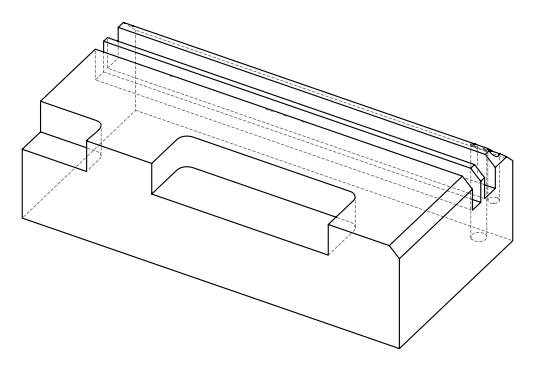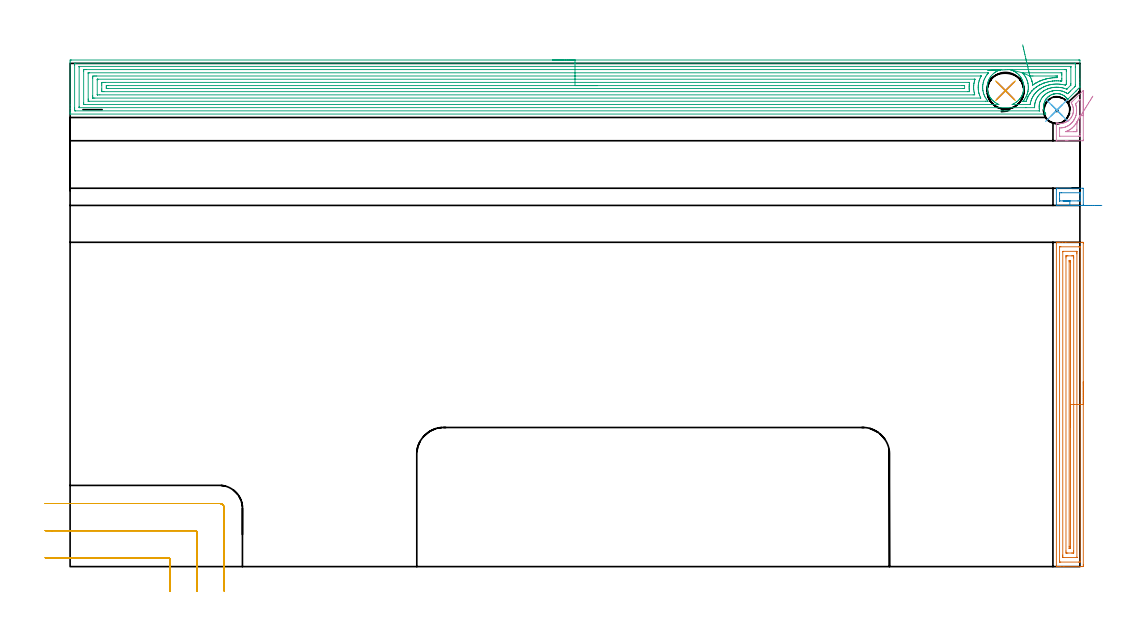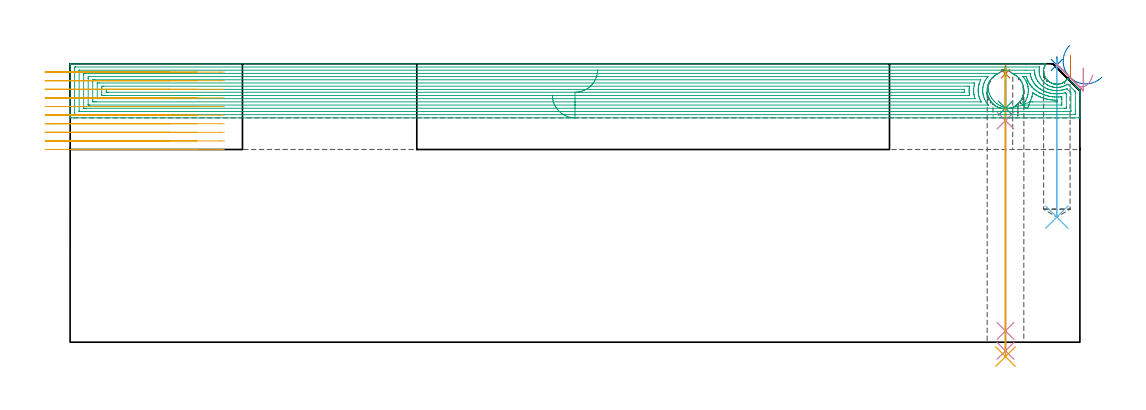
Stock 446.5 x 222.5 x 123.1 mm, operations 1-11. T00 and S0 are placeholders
(PLAN: 14 operations, 6 tool changes, 137.2 min)
(1 SPOT_DRILL | STEP1HOLE | NXT0321_9005460120000 | 0.03 min | 340 mm3)
(2 SPOT_DRILL_1 | STEP1POCKET | NXT0321_9005460120000 | 0.03 min | 1 mm3)
(3 DRILL_BLIND_HOLE_INTO_CENTER | STEP1HOLE | NXT0301_077 | 0.07 min | 1329 mm3)
(4 GUN_DRILL_THROUGH_HOLE | STEP1HOLE | UGT0307_007 | 0.59 min | 8177 mm3)
(5 DRILL_TO_ENLARGE_THROUGH_HOLE | STEP1HOLE | UGT0301_286 | 0.51 min | 15468 mm3)
(6 DRILL_BLIND_HOLE_INTO_CENTER_1 | STEP1POCKET | UGT0301_227 | 0.28 min | 7004 mm3)
(7 AREA_MILL | FG_CHAMFER_SURFACE | UGT0205_001 | 5.93 min | 10615 mm3)
(8 AREA_MILL_1 | FG_CHAMFER_SURFACE_1 | UGT0205_001 | 0.46 min | 1403 mm3)
(9 AREA_MILL_2 | FG_CHAMFER_SURFACE_2 | UGT0205_001 | 31.79 min | 124738 mm3)
(10 AREA_MILL_3 | FG_CHAMFER_SURFACE_3 | UGT0205_001 | 0.74 min | 1370 mm3)
(11 MILL_CORNER_NOTCH_RECTANGULAR | CORNER_NOTCH_RECTANGULAR | NXT0201_012 | Follow Part, ap 4, ae 75% | 6.37 min | 102856 mm3)
(12 MILL_SLOT | SLOT_PARTIAL_RECTANGULAR | NXT0201_012 | Follow Part, ap 4, ae 75% | 51.62 min | 484920 mm3)
(13 MILL_RECTANGULAR_SLOT | SLOT_RECTANGULAR | NXT0201_012 | Follow Part, ap 4, ae 75% | 19.3 min | 274971 mm3)
(14 MILL_RECTANGULAR_SLOT_1 | SLOT_RECTANGULAR_1 | NXT0201_012 | Follow Part, ap 4, ae 75% | 19.42 min | 354499 mm3)
(TOOL NXT0321_9005460120000 | NC Spot Drill, 142deg, 12mm, Carbide, Uncoated | D12 PA142 FL30 Z2)
(TOOL NXT0301_077 | Carbide Drill 10.6mm [860.1-1060-053A1-MM 2214] | D10.6 PA140 FL71 Z2)
(TOOL UGT0307_007 | Gun Drill 10 mm | D10 PA130 FL24 Z1)
(TOOL UGT0301_286 | Twist Drill 16.2 mm | D16.2 PA118 FL125 Z2)
(TOOL UGT0301_227 | Twist Drill 11.7 mm | D11.7 PA118 FL90 Z2)
(TOOL UGT0205_001 | Chamfer Mill 20 x 3 x 45 deg. | D20 FL50 Z2)
(TOOL NXT0201_012 | ENDMILL 16mm [2P460-1600-NA 1630] | D16 FL38 Z6)
(OP 1 SPOT_DRILL)
G17 G21 G94 G90
T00 M6
G54
G17 G0 G90 X413.6 Y210.4 S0 M3
G43 Z133.1 H0
G94 G81 G98 Z118.703 F250. R122.4
G80
M5
M2
(OP 2 SPOT_DRILL_1)
G17 G21 G94 G90
T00 M6
G54
G17 G0 G90 X436.3 Y201.8 S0 M3
G43 Z133.1 H0
G94 G81 G98 Z122.596 F250. R126.1
G80
M5
M2
(OP 3 DRILL_BLIND_HOLE_INTO_CENTER)
G17 G21 G94 G90
T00 M6
G54
G17 G0 G90 X413.6 Y210.4 S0 M3
G43 Z133.1 H1
G94 G81 G98 Z103.5 F250. R121.4
G80
M5
M2
(OP 4 GUN_DRILL_THROUGH_HOLE)
G17 G21 G94 G90
T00 M6
G54
G17 G0 G90 X413.6 Y210.4 M8
G43 Z133.1 H0
Z115.647
S716 M3
G94 G1 Z97.988 F125. M26
G4 X.084
Z5. F250.
G4 X.084
Z-3.832 F125.
G4 X.084
M5
M9
G0 Z115.647
Z133.1
M2
(OP 5 DRILL_TO_ENLARGE_THROUGH_HOLE)
G17 G21 G94 G90
T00 M6
G54
G17 G0 G90 X413.6 Y210.4 S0 M3
G43 Z133.1 H0
G94 G73 G98 Z-6.367 F250. Q15.721 R121.4
G80
M5
M2
(OP 6 DRILL_BLIND_HOLE_INTO_CENTER_1)
G17 G21 G94 G90
T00 M6
G54
G17 G0 G90 X436.3 Y201.8 S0 M3
G43 Z133.1 H0
G94 G81 G98 Z55.3 F250. R125.1
G80
M5
M2
(OP 7 AREA_MILL)
G17 G21 G94 G90
T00 M6
G54
G17 G0 G90 X448. Y81.7 S1061 M3
G43 Z133.1 H0
Z121.2
G94 G1 Y81.662 Z120.328 F250.
Y81.548 Z119.463
Y81.359 Z118.612
Y81.097 Z117.78
Y80.763 Z116.974
Y80.36 Z116.2
Y79.891 Z115.464
Y79.36 Z114.772
Y78.771 Z114.129
Y78.128 Z113.54
Y77.436 Z113.008
Y76.7 Z112.54
Y75.926 Z112.137
Y75.12 Z111.803
Y74.288 Z111.541
Y73.436 Z111.352
Y72.571 Z111.238
Y71.7 Z111.2
Y0.921
X447.999 Y0.627 Z111.201
X447.994 Y0.034 Z111.204
X447.992 Y0.007 Z111.206
X447.402 Y0. Z111.796
X439.374 Z119.821
X437.949 Z121.247
X437.59 Z121.605
X436.872 Z122.328
X436.582 Z122.618
X436.161 Z123.03
X436.111 Z123.08
X436.103 Y0.007 Z123.088
X436.1 Y0.18 Z123.1
Y143.22
X436.103 Y143.392 Z123.088
X436.11 Y143.394 Z123.081
X436.16 Y143.397 Z123.031
X436.582 Y143.4 Z122.617
X436.871 Z122.328
X437.59 Z121.605
X438.842 Z120.355
X440.266 Z118.929
X447.402 Z111.796
X447.67 Y143.398 Z111.528
X447.992 Y143.39 Z111.206
X447.999 Y143.068 Z111.199
X448. Y71.7 Z111.2
X446.586 Z112.614
Y2.339
X446.579 Y2.016 Z112.621
X446.56 Y2.01 Z112.64
X446.51 Y2.007 Z112.69
X446.031 Y2.001 Z113.169
X438.004 Z121.196
X437.59 Y2.006 Z121.61
X437.532 Y2.009 Z121.668
X437.521 Y2.012 Z121.679
X437.518 Y2.085 Z121.682
X437.516 Y2.186 Z121.684
X437.514 Y2.491 Z121.686
Y141.061
X437.521 Y141.384 Z121.679
X437.54 Y141.39 Z121.66
X437.59 Y141.393 Z121.61
X438.069 Y141.399 Z121.131
X446.096 Z113.104
X446.51 Y141.394 Z112.69
X446.568 Y141.391 Z112.632
X446.579 Y141.388 Z112.621
X446.582 Y141.315 Z112.618
X446.584 Y141.213 Z112.616
X446.586 Y141.061 Z112.614
Y140.985
Y71.7
X445.172 Z114.028
X445.171 Y4.203 Z114.029
Y4.091
X445.168 Y4.036 Z114.032
X445.166 Y4.017 Z114.034
X445.13 Y4.01 Z114.07
X444.927 Y4.001 Z114.273
X439.172 Z120.028
X439.037 Y4.005 Z120.163
X438.935 Y4.01 Z120.265
X438.933 Y4.055 Z120.267
X438.93 Y4.203 Z120.27
X438.929 Y4.65 Z120.271
X438.928 Y5.097 Z120.272
X438.929 Y139.197 Z120.271
Y139.308
X438.932 Y139.363 Z120.268
X438.934 Y139.383 Z120.266
X438.97 Y139.39 Z120.23
X439.173 Y139.399 Z120.027
X444.928 Z114.272
X445.063 Y139.395 Z114.137
X445.165 Y139.39 Z114.035
X445.168 Y139.345 Z114.032
X445.17 Y139.197 Z114.03
X445.171 Y138.75 Z114.029
X445.172 Y138.303 Z114.028
Y71.7
X443.757 Z115.443
Y6.885
X443.753 Y6.072 Z115.447
X443.751 Y6.021 Z115.449
X443.714 Y6.01 Z115.486
X443.604 Y6.005 Z115.596
X443.383 Y6.002 Z115.817
X442.942 Y6. Z116.258
X441.158 Z118.042
X440.713 Y6.002 Z118.487
X440.495 Y6.005 Z118.705
X440.387 Y6.01 Z118.813
X440.349 Y6.02 Z118.851
X440.343 Y6.885 Z118.857
Y136.515
X440.347 Y137.327 Z118.853
X440.349 Y137.378 Z118.851
X440.386 Y137.39 Z118.814
X440.496 Y137.394 Z118.704
X440.717 Y137.398 Z118.483
X441.158 Y137.4 Z118.042
X442.942 Z116.258
X443.387 Y137.398 Z115.813
X443.605 Y137.395 Z115.595
X443.714 Y137.39 Z115.486
X443.751 Y137.38 Z115.449
X443.757 Y136.515 Z115.443
Y71.7
X442.343 Z116.857
Y8.673
X442.342 Y8.381 Z116.858
X442.338 Y8.086 Z116.862
X442.336 Y8.011 Z116.864
X442.301 Y8.008 Z116.899
X442.218 Y8.004 Z116.982
X442.05 Y8.002 Z117.15
X441.826 Y8.004 Z117.374
X441.77 Y8.01 Z117.43
X441.764 Y8.025 Z117.436
X441.761 Y8.069 Z117.439
X441.758 Y8.673 Z117.442
X441.757 Y8.967 Z117.443
Y134.727
X441.758 Y135.019 Z117.442
X441.762 Y135.314 Z117.438
X441.764 Y135.389 Z117.436
X441.799 Y135.392 Z117.401
X441.882 Y135.396 Z117.318
X442.05 Y135.398 Z117.15
X442.274 Y135.396 Z116.926
X442.33 Y135.39 Z116.87
X442.336 Y135.375 Z116.864
X442.339 Y135.331 Z116.861
X442.342 Y134.727 Z116.858
X442.343 Y134.433 Z116.857
Y71.7
Y70.828 Z116.895
Y69.963 Z117.009
Y69.112 Z117.198
Y68.28 Z117.46
Y67.474 Z117.794
Y66.7 Z118.197
Y65.964 Z118.665
Y65.272 Z119.196
Y64.629 Z119.786
Y64.039 Z120.429
Y63.508 Z121.121
Y63.04 Z121.857
Y62.637 Z122.631
Y62.303 Z123.437
Y62.041 Z124.269
Y61.852 Z125.12
Y61.738 Z125.985
Y61.7 Z126.857
G0 Z133.1
M5
M2
(OP 8 AREA_MILL_1)
G17 G21 G94 G90
T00 M6
G54
G17 G0 G90 X456.192 Y159.7 S1061 M3
G43 Z133.1 H0
Z117.15
G94 G1 X455.549 Z116.56 F250.
X454.857 Z116.029
X454.121 Z115.56
X453.347 Z115.158
X452.541 Z114.824
X451.709 Z114.561
X450.858 Z114.372
X449.993 Z114.259
X449.121 Z114.22
X448.25 Z114.259
X447.385 Z114.372
X446.533 Z114.561
X445.701 Z114.823
X444.895 Z115.157
X444.121 Z115.56
X443.385 Z116.029
X442.693 Z116.56
X442.05 Z117.149
X436.113 Z123.083
X436.105 Y159.708 Z123.091
X436.1 Y160.013 Z123.1
Y166.986
X436.105 Y167.29 Z123.091
X436.53 Y167.3 Z122.667
X447.653 Z111.547
X447.993 Y167.29 Z111.206
X448. Y167.13 Z111.2
Y160.014
X447.998 Y159.869 Z111.202
X447.993 Y159.71 Z111.207
X447.652 Y159.7 Z111.548
X442.05 Z117.149
Y161.7 Z117.15
X439.432 Z119.768
X437.648 Z121.552
X437.59 Y161.702 Z121.61
X437.533 Y161.706 Z121.667
X437.521 Y161.71 Z121.679
X437.518 Y161.714 Z121.682
X437.516 Y161.732 Z121.684
X437.515 Y161.757 Z121.685
X437.514 Y161.831 Z121.686
Y162.628
Y164.446
X437.517 Y165.243 Z121.683
X437.519 Y165.279 Z121.681
X437.521 Y165.289 Z121.679
X437.537 Y165.296 Z121.663
X437.59 Y165.298 Z121.61
X438.424 Y165.3 Z120.776
X446.452 Z112.748
X446.51 Y165.298 Z112.69
X446.567 Y165.294 Z112.633
X446.579 Y165.29 Z112.621
X446.582 Y165.286 Z112.618
X446.584 Y165.268 Z112.616
X446.585 Y165.243 Z112.615
X446.586 Y165.169 Z112.614
Y164.372
Y162.554
X446.583 Y161.757 Z112.617
X446.581 Y161.721 Z112.619
X446.579 Y161.711 Z112.621
X446.563 Y161.704 Z112.637
X446.51 Y161.702 Z112.69
X445.676 Y161.7 Z113.524
X442.05 Z117.15
X441.461 Z117.793
X440.93 Z118.485
X440.461 Z119.221
X440.058 Z119.995
X439.724 Z120.801
X439.462 Z121.633
X439.273 Z122.485
X439.159 Z123.35
X439.121 Z124.221
X439.159 Z125.093
X439.273 Z125.958
X439.462 Z126.809
X439.724 Z127.641
X440.058 Z128.447
X440.461 Z129.221
X440.93 Z129.957
X441.461 Z130.649
X442.05 Z131.292
G0 Z133.1
M5
M2
(OP 9 AREA_MILL_2)
G17 G21 G94 G90
T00 M6
G54
G17 G0 G90 X213.25 Y224. S1061 M3
G43 Z133.1 H0
Z109.2
G94 G1 X213.288 Z108.329 F250.
X213.402 Z107.464
X213.591 Z106.612
X213.853 Z105.78
X214.187 Z104.974
X214.59 Z104.2
X215.058 Z103.464
X215.59 Z102.772
X216.179 Z102.129
X216.822 Z101.54
X217.514 Z101.009
X218.25 Z100.54
X219.024 Z100.137
X219.83 Z99.803
X220.662 Z99.541
X221.513 Z99.352
X222.378 Z99.238
X223.25 Z99.2
X445.872
X446.293 Y223.995 Z99.203
X446.49 Y223.992 Z99.206
X446.5 Y223.791 Z99.407
Y215.582 Z107.613
Y214.173 Z109.023
Y212.933 Z110.261
Y212.145 Z111.054
Y212.097 Z111.101
X446.498 Y212.05 Z111.148
X446.495 Y212.006 Z111.191
X446.468 Y211.971 Z111.227
X446.297 Y211.797 Z111.403
X445.872 Y211.372 Z111.828
X445.669 Y211.167 Z112.029
X445.083 Y210.582 Z112.617
X444.978 Y210.477 Z112.721
X444.786 Y210.284 Z112.912
X444.68 Y210.18 Z113.02
X444.596 Y210.095 Z113.104
X444.492 Y209.99 Z113.206
X441.253 Y206.752 Z116.445
X441.222 Y206.721 Z116.474
X441.122 Y206.621 Z116.565
X441.073 Y206.685 Z116.511
X441.019 Y206.752 Z116.447
X440.948 Y206.848 Z116.35
X440.798 Y207.032 Z116.165
X440.648 Y207.194 Z116.001
X440.508 Y207.349 Z115.849
X440.415 Y207.45 Z115.749
X440.158 Y207.687 Z115.512
X440.061 Y207.768 Z115.429
X439.889 Y207.912 Z115.287
X439.521 Y208.175 Z115.024
X439.438 Y208.224 Z114.975
X439.079 Y208.434 Z114.766
X438.719 Y208.612 Z114.583
X438.628 Y208.659 Z114.538
X438.542 Y208.695 Z114.502
X438.312 Y208.791 Z114.408
X438.026 Y208.884 Z114.315
X437.825 Y208.938 Z114.259
X437.734 Y208.964 Z114.234
X437.289 Y209.056 Z114.142
X437.126 Y209.075 Z114.117
X436.84 Y209.114 Z114.084
X436.405 Y209.136 Z114.055
X436.26 Y209.134
X436.037 Y209.13 Z114.063
X435.947 Z114.068
X435.727 Y209.107 Z114.089
X435.631 Y209.098 Z114.1
X435.499 Y209.084 Z114.115
X435.405 Y209.068 Z114.131
X435.143 Y209.021 Z114.176
X435.069 Y209.009 Z114.19
X435.053 Y209.006 Z114.193
X434.696 Y208.915 Z114.282
X434.667 Y208.908 Z114.289
X434.358 Y208.813 Z114.385
X434.287 Y208.79 Z114.406
X434.249 Y208.774 Z114.421
X434.159 Y208.739 Z114.458
X433.707 Y208.531 Z114.666
X433.266 Y208.293 Z114.904
X433.161 Y208.224 Z114.972
X433.057 Y208.157 Z115.04
X432.983 Y208.109 Z115.089
X432.827 Y207.997 Z115.202
X432.711 Y207.912 Z115.287
X432.461 Y207.702 Z115.496
X432.372 Y207.627 Z115.571
X432.079 Y207.338 Z115.86
X431.95 Y207.194 Z116.004
X431.806 Y207.033 Z116.166
X431.478 Y206.605 Z116.595
X431.205 Y206.154 Z117.046
X431.062 Y205.87 Z117.33
X430.986 Y205.718 Z117.481
X430.803 Y205.275 Z117.925
X430.683 Y204.908 Z118.292
X430.585 Y204.537 Z118.663
X430.558 Y204.395 Z118.805
X430.497 Y203.957 Z119.243
X430.464 Y203.516 Z119.684
Y203.076 Z120.124
X430.494 Y202.637 Z120.563
X430.533 Y202.349 Z120.851
X430.585 Y202.063 Z121.137
X430.665 Y201.758 Z121.442
X430.763 Y201.455 Z121.745
X430.808 Y201.314 Z121.885
X430.984 Y200.879 Z122.321
X431.125 Y200.583 Z122.617
X431.14 Y200.552 Z122.648
X431.293 Y200.283 Z122.914
X431.336 Y200.208 Z122.988
X431.383 Y200.118 Z123.077
X431.389 Y200.104 Z123.09
X431.121 Y200.1 Z123.1
X0.181
X0.007 Y200.103 Z123.088
X0. Y200.112 Z123.078
Y200.482 Z122.717
Y200.74 Z122.46
Y201.455 Z121.74
Y202.695 Z120.502
Y204.104 Z119.092
Y222.908 Z100.289
X0.005 Y223.528 Z99.67
X0.009 Y223.992 Z99.206
X0.155 Y223.995 Z99.203
X0.628 Y224. Z99.2
X223.25
Y222.586 Z100.614
X444.084 Y222.585 Z100.615
X444.145
X444.469 Y222.579 Z100.621
X444.49 Y222.473 Z100.727
X444.497 Y222.237 Z100.963
X444.5 Y220.879 Z102.321
X444.499 Y212.933 Z110.267
X444.495 Y212.526 Z110.674
X444.49 Y212.465 Z110.735
X444.465 Y212.427 Z110.773
X444.385 Y212.343 Z110.857
X444.1 Y212.05 Z111.15
X442.335 Y210.284 Z112.916
X441.871 Y209.821 Z113.379
X441.449 Y209.401 Z113.799
X441.402 Y209.357 Z113.843
X441.072 Y209.087 Z114.113
X440.858 Y209.22 Z113.98
X440.561 Y209.401 Z113.799
X440.508 Y209.431 Z113.769
X439.943 Y209.726 Z113.474
X439.614 Y209.883 Z113.317
X439.295 Y210.015 Z113.185
X438.828 Y210.177 Z113.023
X438.719 Y210.21 Z112.99
X438.687 Y210.22 Z112.98
X438.443 Y210.284 Z112.916
X437.825 Y210.412 Z112.788
X437.669 Y210.438 Z112.762
X436.931 Y210.522 Z112.678
X436.675 Y210.537 Z112.663
X436.347 Y210.548 Z112.652
X436.037 Y210.542 Z112.658
X435.784 Y210.534 Z112.666
X435.143 Y210.469 Z112.731
X434.981 Y210.444 Z112.756
X434.644 Y210.385 Z112.815
X434.249 Y210.304 Z112.896
X434.232 Y210.301 Z112.899
X434.167 Y210.284 Z112.916
X433.541 Y210.1 Z113.1
X433.461 Y210.075 Z113.125
X433.355 Y210.035 Z113.165
X432.917 Y209.852 Z113.348
X432.461 Y209.631 Z113.569
X432.309 Y209.551 Z113.649
X432.036 Y209.401 Z113.799
X431.75 Y209.22 Z113.98
X431.567 Y209.099 Z114.101
X431.231 Y208.853 Z114.347
X430.83 Y208.518 Z114.682
X430.673 Y208.37 Z114.83
X430.312 Y207.996 Z115.204
X430.004 Y207.635 Z115.565
X429.904 Y207.512 Z115.688
X429.779 Y207.345 Z115.855
X429.403 Y206.752 Z116.448
X429.024 Y206.007 Z117.193
X428.966 Y205.87 Z117.33
X428.885 Y205.671 Z117.529
X428.721 Y205.149 Z118.051
X428.678 Y204.987 Z118.213
X428.605 Y204.687 Z118.513
X428.56 Y204.424 Z118.776
X428.517 Y204.104 Z119.096
X428.479 Y203.621 Z119.579
X428.474 Y203.221 Z119.979
X428.496 Y202.722 Z120.478
X428.535 Y202.338 Z120.862
X428.683 Y201.52 Z121.68
X428.667 Y201.519 Z121.681
X428.616 Y201.517 Z121.683
X428.408 Y201.515 Z121.685
X2.416
X2.355
X2.03 Y201.521 Z121.679
X2.01 Y201.627 Z121.573
X2.003 Y201.863 Z121.337
X2.001 Y202.338 Z120.862
X2. Y202.749 Z120.451
X2.001 Y221.762 Z101.438
X2.003 Y222.17 Z101.03
X2.01 Y222.577 Z100.623
X2.416 Y222.584 Z100.616
X2.477 Y222.585 Z100.615
X223.25 Y222.586 Z100.614
Y221.171 Z102.029
X442.296
X442.394 Y221.17 Z102.03
X442.472 Y221.167 Z102.033
X442.489 Y221.165 Z102.035
X442.492 Y221.138 Z102.062
X442.496 Y221.081 Z102.119
X442.499 Y220.879 Z102.321
X442.5 Y220.678 Z102.522
X442.499 Y213.615 Z109.585
X442.49 Y212.933 Z110.267
X442.477 Y212.888 Z110.312
X442.451 Y212.856 Z110.344
X442.414 Y212.816 Z110.384
X442.296 Y212.695 Z110.505
X440.767 Y211.167 Z112.033
X440.714 Y211.117 Z112.083
X440.694 Y211.1 Z112.1
X440.688 Y211.097 Z112.103
X440.599 Y211.127 Z112.073
X440.52 Y211.155 Z112.045
X440.49 Y211.167 Z112.033
X439.614 Y211.473 Z111.727
X439.18 Y211.595 Z111.605
X438.719 Y211.698 Z111.502
X438.427 Y211.761 Z111.439
X438.152 Y211.81 Z111.39
X437.825 Y211.853 Z111.347
X437.048 Y211.935 Z111.265
X436.931 Y211.942 Z111.258
X436.527 Y211.958 Z111.242
X436.126 Y211.962 Z111.238
X436.037 Y211.96 Z111.24
X435.641 Y211.944 Z111.256
X435.28 Y211.915 Z111.285
X435.143 Y211.902 Z111.298
X434.79 Y211.861 Z111.339
X434.488 Y211.814 Z111.386
X434.249 Y211.772 Z111.428
X433.742 Y211.668 Z111.532
X433.355 Y211.57 Z111.63
X433.039 Y211.479 Z111.721
X432.461 Y211.301 Z111.899
X432.363 Y211.263 Z111.937
X432.128 Y211.167 Z112.033
X431.567 Y210.91 Z112.29
X431.043 Y210.65 Z112.55
X430.673 Y210.44 Z112.76
X430.575 Y210.381 Z112.819
X430.426 Y210.284 Z112.916
X430.045 Y210.021 Z113.179
X429.779 Y209.826 Z113.374
X429.544 Y209.633 Z113.567
X429.268 Y209.401 Z113.799
X429.072 Y209.216 Z113.984
X428.885 Y209.032 Z114.168
X428.634 Y208.766 Z114.434
X428.422 Y208.518 Z114.682
X427.991 Y207.975 Z115.225
X427.853 Y207.771 Z115.429
X427.768 Y207.635 Z115.565
X427.516 Y207.222 Z115.978
X427.279 Y206.752 Z116.448
X427.097 Y206.383 Z116.817
X426.951 Y206.013 Z117.187
X426.903 Y205.87 Z117.33
X426.738 Y205.341 Z117.859
X426.649 Y204.987 Z118.213
X426.58 Y204.614 Z118.586
X426.514 Y204.104 Z119.096
X426.492 Y203.818 Z119.382
X426.474 Y203.221 Z119.979
X426.471 Y202.956 Z120.244
X426.466 Y202.938 Z120.262
X426.458 Y202.935 Z120.265
X426.424 Y202.932 Z120.269
X426.351 Y202.929 Z120.271
X422.614 Y202.928 Z120.272
X4.204 Y202.929 Z120.271
X4.106 Y202.93 Z120.27
X4.028 Y202.933 Z120.267
X4.011 Y202.935 Z120.265
X4.008 Y202.962 Z120.238
X4.004 Y203.019 Z120.181
X4.001 Y203.221 Z119.979
X4. Y203.422 Z119.778
Y220.879 Z102.321
X4.002 Y221.079 Z102.121
X4.007 Y221.148 Z102.052
X4.01 Y221.165 Z102.035
X4.021 Y221.167 Z102.033
X4.056 Y221.169 Z102.031
X4.204 Y221.171 Z102.029
X223.25
Y219.757 Z103.443
X411.512 Z103.442
X411.632 Y219.755 Z103.444
X411.638 Y219.754 Z103.445
X411.588 Y219.733 Z103.465
X411.45 Y219.697 Z103.499
X411.369 Y219.676 Z103.52
X411.043 Y219.574 Z103.625
X410.924 Y219.537 Z103.663
X410.412 Y219.342 Z103.857
X410.109 Y219.199 Z103.997
X410.03 Y219.162 Z104.035
X409.667 Y218.968 Z104.232
X409.579 Y218.92 Z104.279
X409.411 Y218.819 Z104.38
X409.136 Y218.654 Z104.545
X408.917 Y218.503 Z104.696
X408.859 Y218.462 Z104.736
X408.546 Y218.221 Z104.977
X408.321 Y218.033 Z105.164
X408.243 Y217.968 Z105.229
X407.841 Y217.583 Z105.615
X407.349 Y217.046 Z106.153
X407.086 Y216.704 Z106.495
X406.924 Y216.465 Z106.734
X406.791 Y216.269 Z106.93
X406.518 Y215.825 Z107.375
X406.455 Y215.715 Z107.485
X406.27 Y215.334 Z107.866
X406.102 Y214.946 Z108.254
X405.94 Y214.509 Z108.691
X405.804 Y214.067 Z109.133
X405.695 Y213.629 Z109.571
X405.61 Y213.188 Z110.012
X405.562 Y212.876 Z110.324
X405.519 Y212.308 Z110.892
X405.507 Y211.869 Z111.331
X405.518 Y211.429 Z111.771
X405.536 Y211.176 Z112.024
X405.562 Y210.924 Z112.276
X405.621 Y210.55 Z112.65
X405.709 Y210.109 Z113.091
X405.821 Y209.671 Z113.529
X405.961 Y209.229 Z113.971
X406.126 Y208.792 Z114.408
X406.283 Y208.436 Z114.764
X406.455 Y208.085 Z115.115
X406.555 Y207.912 Z115.288
X406.832 Y207.468 Z115.732
X407.132 Y207.033 Z116.167
X407.349 Y206.751 Z116.449
X407.616 Y206.448 Z116.752
X407.895 Y206.154 Z117.046
X408.066 Y205.99 Z117.21
X408.243 Y205.829 Z117.371
X408.589 Y205.546 Z117.654
X408.947 Y205.275 Z117.925
X409.136 Y205.145 Z118.055
X409.579 Y204.88 Z118.32
X410.03 Y204.638 Z118.562
X410.56 Y204.395 Z118.805
X410.663 Y204.348 Z118.852
X410.636 Y204.345 Z118.855
X410.479 Y204.343 Z118.857
X6.644
X6.134 Y204.348 Z118.852
X6.02 Y204.349 Z118.851
X6.01 Y204.548 Z118.652
X6. Y204.979 Z118.221
Y219.106 Z104.094
X6.01 Y219.551 Z103.649
X6.026 Y219.75 Z103.45
X6.238 Y219.754 Z103.446
X6.886 Y219.757 Z103.443
X7.128
X223.25
Y218.343 Z104.857
X405.639
X406.119 Y218.336 Z104.864
X406.102 Y218.3 Z104.9
X406.043 Y218.23 Z104.97
X405.856 Y218.017 Z105.183
X405.639 Y217.77 Z105.43
X405.453 Y217.531 Z105.669
X405.316 Y217.348 Z105.852
X405.086 Y217.01 Z106.19
X404.745 Y216.488 Z106.712
X404.736 Y216.473 Z106.727
X404.731 Y216.465 Z106.735
X404.435 Y215.888 Z107.312
X404.296 Y215.582 Z107.618
X404.165 Y215.271 Z107.929
X403.957 Y214.699 Z108.501
X403.93 Y214.621 Z108.579
X403.851 Y214.368 Z108.832
X403.742 Y213.924 Z109.276
X403.72 Y213.816 Z109.384
X403.606 Y213.175 Z110.025
X403.573 Y212.933 Z110.267
X403.53 Y212.366 Z110.834
X403.521 Y212.05 Z111.15
X403.526 Y211.488 Z111.712
X403.544 Y211.167 Z112.033
X403.622 Y210.51 Z112.69
X403.664 Y210.284 Z112.916
X403.851 Y209.428 Z113.772
X403.861 Y209.391 Z113.809
X404.035 Y208.875 Z114.325
X404.17 Y208.518 Z114.682
X404.392 Y207.984 Z115.216
X404.569 Y207.635 Z115.565
X404.745 Y207.32 Z115.88
X405.111 Y206.752 Z116.448
X405.328 Y206.439 Z116.761
X405.639 Y206.025 Z117.175
X405.765 Y205.87 Z117.33
X405.85 Y205.764 Z117.436
X405.75 Y205.76 Z117.44
X405.639 Y205.759 Z117.441
X404.859 Y205.757 Z117.443
X404.745
X8.332 Y205.758 Z117.442
X8.18 Y205.76 Z117.44
X8.059 Y205.764 Z117.436
X8.008 Y205.767 Z117.433
X8.007 Y205.775 Z117.425
X8.004 Y205.87 Z117.33
X8. Y206.536 Z116.664
Y206.752 Z116.448
Y218.013 Z105.187
X8.002 Y218.23 Z104.97
X8.006 Y218.313 Z104.887
X8.009 Y218.331 Z104.869
X8.015 Y218.336 Z104.864
X8.066 Y218.339 Z104.861
X8.218 Y218.342 Z104.858
X8.446 Y218.343 Z104.857
X8.56
X223.25
Y216.929 Z106.271
X402.679 Y216.928 Z106.272
X402.733 Y216.927 Z106.273
X402.802 Y216.924 Z106.276
X402.823 Y216.922 Z106.278
X402.82 Y216.91 Z106.29
X402.803 Y216.869 Z106.331
X402.72 Y216.699 Z106.501
X402.605 Y216.465 Z106.735
X402.431 Y216.101 Z107.099
X402.211 Y215.582 Z107.618
X402.169 Y215.477 Z107.723
X402.063 Y215.184 Z108.016
X401.945 Y214.815 Z108.385
X401.913 Y214.699 Z108.501
X401.764 Y214.11 Z109.09
X401.706 Y213.816 Z109.384
X401.624 Y213.366 Z109.834
X401.57 Y212.933 Z110.267
X401.542 Y212.564 Z110.636
X401.521 Y212.05 Z111.15
X401.522 Y211.701 Z111.499
X401.543 Y211.167 Z112.033
X401.583 Y210.758 Z112.442
X401.649 Y210.284 Z112.916
X401.767 Y209.693 Z113.507
X401.837 Y209.401 Z113.799
X401.884 Y209.216 Z113.984
X402.063 Y208.6 Z114.6
X402.091 Y208.518 Z114.682
X402.106 Y208.475 Z114.725
X402.458 Y207.635 Z115.565
X402.565 Y207.389 Z115.811
X402.649 Y207.193 Z116.007
X402.653 Y207.177 Z116.023
X402.64 Y207.175 Z116.025
X402.6 Y207.173 Z116.027
X402.532 Y207.172 Z116.028
X10.933 Y207.171 Z116.029
X10.463 Y207.173 Z116.027
X10.034 Y207.176 Z116.024
X10.01 Y207.178 Z116.022
X10.004 Y207.205 Z115.995
X10.001 Y207.635 Z115.565
X10. Y208.092 Z115.108
X10.001 Y216.038 Z107.162
X10.003 Y216.465 Z106.735
X10.007 Y216.915 Z106.285
X10.463 Y216.922 Z106.278
X10.889 Y216.927 Z106.273
X11.357 Y216.928 Z106.272
X11.781 Y216.929 Z106.271
X223.25
Y215.515 Z107.685
X399.801 Y215.514 Z107.686
X399.977 Y215.512 Z107.688
X400.065 Y215.51 Z107.69
X400.1 Y215.508 Z107.692
Y215.491 Z107.709
X399.962 Y215.008 Z108.192
X399.881 Y214.699 Z108.501
X399.783 Y214.302 Z108.898
X399.688 Y213.816 Z109.384
X399.642 Y213.557 Z109.643
X399.567 Y212.933 Z110.267
X399.55 Y212.765 Z110.435
X399.52 Y212.05 Z111.15
X399.516 Y211.916 Z111.284
X399.542 Y211.167 Z112.033
X399.551 Y210.999 Z112.201
X399.641 Y210.284 Z112.916
X399.738 Y209.754 Z113.446
X399.813 Y209.401 Z113.799
X399.936 Y208.853 Z114.347
X399.989 Y208.592 Z114.608
X399.313 Y208.585 Z114.615
X13.145
X12.251 Y208.586 Z114.614
X12.181 Y208.587 Z114.613
X12.056 Y208.592 Z114.608
X12.009 Y208.6 Z114.6
X12.005 Y208.626 Z114.574
X12.003 Y208.656 Z114.544
X12. Y208.766 Z114.434
X12.001 Y215.194 Z108.006
X12.004 Y215.359 Z107.841
X12.01 Y215.491 Z107.709
X12.014 Y215.509 Z107.691
X12.02 Y215.511 Z107.689
X12.044 Y215.513 Z107.687
X12.251 Y215.515 Z107.685
X12.319
X223.25
Y214.1 Z109.1
X397.305
X397.592 Y214.099 Z109.101
X397.687 Y214.096 Z109.104
X397.696 Y214.095 Z109.105
X397.7 Y214.071 Z109.129
X397.69 Y213.981 Z109.219
X397.654 Y213.755 Z109.445
X397.592 Y213.284 Z109.916
X397.558 Y212.967 Z110.233
X397.556 Y212.933 Z110.267
X397.516 Y212.126 Z111.074
Y212.05 Z111.15
X397.532 Y211.227 Z111.973
X397.536 Y211.167 Z112.033
X397.592 Y210.543 Z112.657
X397.627 Y210.25 Z112.95
X397.632 Y210.204 Z112.996
X397.653 Y210.006 Z113.194
X397.592 Y210.005 Z113.195
X396.986 Y210. Z113.2
X14.933
X14.324 Y210.003 Z113.197
X14.039 Y210.007 Z113.193
X14.005 Y210.284 Z112.916
X14.001 Y210.321 Z112.879
X14. Y211.167 Z112.033
Y212.933 Z110.267
X14.002 Y213.816 Z109.384
X14.003 Y213.851 Z109.349
X14.039 Y214.093 Z109.107
X14.646 Y214.099 Z109.101
X14.933 Y214.1 Z109.1
X15.539
X223.25
Y212.686 Z110.514
X394.266
X394.91 Y212.685 Z110.515
X395.163 Y212.684 Z110.516
X395.526 Y212.679 Z110.521
X395.518 Y211.45 Z111.75
X395.506 Y211.42 Z111.78
X395.473 Y211.418 Z111.782
X395.393 Y211.416 Z111.784
X395.232 Y211.414 Z111.786
X394.91
X16.721
X16.47 Y211.415 Z111.785
X16.038 Y211.419 Z111.781
X16.019 Y211.42 Z111.78
X16.01 Y211.435 Z111.765
X16.006 Y211.497 Z111.703
X16.002 Y211.625 Z111.575
X16. Y211.879 Z111.321
Y212.05 Z111.15
X16.002 Y212.406 Z110.794
X16.006 Y212.584 Z110.616
X16.01 Y212.671 Z110.529
X16.017 Y212.68 Z110.52
X16.035 Y212.682 Z110.518
X16.079 Y212.685 Z110.515
X16.721 Y212.686 Z110.514
X16.971
X223.25
X224.122 Z110.552
X224.986 Z110.666
X225.838 Z110.855
X226.67 Z111.117
X227.476 Z111.451
X228.25 Z111.854
X228.986 Z112.322
X229.678 Z112.853
X230.321 Z113.443
X230.91 Z114.086
X231.441 Z114.778
X231.91 Z115.514
X232.313 Z116.288
X232.647 Z117.094
X232.909 Z117.926
X233.098 Z118.777
X233.212 Z119.642
X233.25 Z120.514
G0 Z133.1
X405.841 Y219.364
Z113.736
G1 X405.853 Y219.365 Z112.864
X405.941 Y219.368 Z111.996
X406.104 Y219.375 Z111.139
X406.341 Y219.385 Z110.299
X406.651 Y219.397 Z109.484
X407.03 Y219.412 Z108.698
X407.476 Y219.43 Z107.949
X407.986 Y219.451 Z107.241
X408.556 Y219.474 Z106.581
X409.18 Y219.499 Z105.973
X409.856 Y219.527 Z105.421
X410.577 Y219.556 Z104.931
X411.338 Y219.587 Z104.505
X412.133 Y219.619 Z104.147
X412.956 Y219.652 Z103.86
X413.801 Y219.687 Z103.646
X414.661 Y219.721 Z103.507
X415.531 Y219.757 Z103.443
X439.614
X439.857 Y219.756 Z103.444
X440.366 Y219.752 Z103.448
X440.48 Y219.75 Z103.45
X440.49 Y219.552 Z103.648
X440.5 Y219.121 Z104.079
Y214.706 Z108.494
X440.494 Y213.816 Z109.384
X440.49 Y213.379 Z109.821
X440.475 Y213.335 Z109.865
X440.446 Y213.301 Z109.899
X440.389 Y213.241 Z109.959
X440.293 Y213.145 Z110.055
X440.072 Y212.933 Z110.267
X440.025 Y212.894 Z110.306
X439.542 Y213.003 Z110.197
X438.719 Y213.168 Z110.032
X438.437 Y213.211 Z109.989
X437.825 Y213.282 Z109.918
X437.43 Y213.324 Z109.876
X436.931 Y213.358 Z109.842
X436.486 Y213.372 Z109.828
X436.037 Y213.371 Z109.829
X435.606 Y213.359 Z109.841
X435.143 Y213.325 Z109.875
X434.782 Y213.29 Z109.91
X434.249 Y213.225 Z109.975
X433.994 Y213.185 Z110.015
X433.355 Y213.064 Z110.136
X433.246 Y213.041 Z110.159
X432.78 Y212.933 Z110.267
X432.53 Y212.865 Z110.335
X432.461 Y212.845 Z110.355
X431.849 Y212.655 Z110.545
X431.567 Y212.566 Z110.634
X431.195 Y212.417 Z110.783
X430.673 Y212.19 Z111.01
X430.576 Y212.146 Z111.054
X430.374 Y212.05 Z111.15
X429.982 Y211.849 Z111.351
X429.779 Y211.741 Z111.459
X429.409 Y211.533 Z111.667
X428.885 Y211.203 Z111.997
X428.863 Y211.188 Z112.012
X428.832 Y211.167 Z112.033
X428.348 Y210.814 Z112.386
X427.991 Y210.526 Z112.674
X427.705 Y210.284 Z112.916
X427.396 Y209.988 Z113.212
X427.097 Y209.689 Z113.511
X426.958 Y209.539 Z113.661
X426.838 Y209.401 Z113.799
X426.553 Y209.055 Z114.145
X426.203 Y208.615 Z114.585
X426.139 Y208.518 Z114.682
X425.822 Y208.011 Z115.189
X425.602 Y207.635 Z115.565
X425.502 Y207.445 Z115.755
X425.308 Y207.062 Z116.138
X425.21 Y206.85 Z116.35
X425.17 Y206.752 Z116.448
X424.964 Y206.21 Z116.99
X424.856 Y205.87 Z117.33
X424.68 Y205.249 Z117.951
X424.627 Y204.987 Z118.213
X424.596 Y204.813 Z118.387
X424.557 Y204.568 Z118.632
X424.537 Y204.448 Z118.752
X424.52 Y204.371 Z118.829
X424.513 Y204.348 Z118.852
X424.506 Y204.347 Z118.853
X424.414 Y204.345 Z118.855
X424.172 Y204.343 Z118.857
X416.751
X416.595 Y204.347 Z118.853
X416.538 Y204.35 Z118.85
X416.64 Y204.395 Z118.805
X417.179 Y204.643 Z118.557
X417.63 Y204.885 Z118.315
X418.073 Y205.151 Z118.049
X418.254 Y205.275 Z117.925
X418.616 Y205.55 Z117.65
X418.967 Y205.839 Z117.361
X419.302 Y206.154 Z117.046
X419.589 Y206.453 Z116.747
X419.86 Y206.762 Z116.438
X420.068 Y207.033 Z116.167
X420.368 Y207.468 Z115.732
X420.645 Y207.912 Z115.288
X420.754 Y208.103 Z115.097
X420.921 Y208.445 Z114.755
X421.074 Y208.792 Z114.408
X421.239 Y209.229 Z113.971
X421.379 Y209.671 Z113.529
X421.491 Y210.109 Z113.091
X421.578 Y210.55 Z112.65
X421.648 Y210.999 Z112.201
X421.679 Y211.429 Z111.771
X421.693 Y211.869 Z111.331
X421.682 Y212.308 Z110.892
X421.648 Y212.801 Z110.399
X421.59 Y213.188 Z110.012
X421.505 Y213.629 Z109.571
X421.396 Y214.067 Z109.133
X421.265 Y214.511 Z108.689
X421.098 Y214.946 Z108.254
X420.934 Y215.324 Z107.876
X420.754 Y215.697 Z107.503
X420.681 Y215.825 Z107.375
X420.409 Y216.27 Z106.93
X420.391 Y216.296 Z106.904
X420.322 Y216.397 Z106.802
X420.29 Y216.443 Z106.751
X420.276 Y216.465 Z106.733
X420.114 Y216.704 Z106.494
X419.86 Y217.037 Z106.161
X419.713 Y217.205 Z105.993
X419.618 Y217.314 Z105.884
X419.586 Y217.348 Z105.85
X419.364 Y217.583 Z105.615
X418.967 Y217.96 Z105.238
X418.796 Y218.103 Z105.096
X418.659 Y218.218 Z104.982
X418.462 Y218.369 Z104.83
X418.341 Y218.463 Z104.737
X418.156 Y218.59 Z104.608
X418.073 Y218.647 Z104.551
X417.63 Y218.914 Z104.284
X417.268 Y219.113 Z104.087
X417.179 Y219.161 Z104.038
X416.987 Y219.255 Z103.945
X416.871 Y219.307 Z103.893
X416.791 Y219.342 Z103.858
X416.368 Y219.5 Z103.694
X416.286 Y219.532 Z103.664
X415.841 Y219.675 Z103.524
X415.556 Y219.748 Z103.451
X415.531 Y219.757 Z103.443
X421.072 Y218.334 Z104.866
X421.074 Y218.336 Z104.864
X421.124 Y218.339 Z104.861
X421.276 Y218.341 Z104.859
X421.504 Y218.343 Z104.857
X421.618
X438.167 Y218.342 Z104.858
X438.319 Y218.34 Z104.86
X438.44 Y218.336 Z104.864
X438.491 Y218.333 Z104.867
X438.493 Y218.325 Z104.875
X438.496 Y218.23 Z104.97
X438.5 Y217.564 Z105.636
Y217.348 Z105.852
Y215.798 Z107.402
X438.499 Y215.582 Z107.618
X438.496 Y214.919 Z108.281
X438.49 Y214.699 Z108.501
X438.274 Y214.678 Z108.522
X438.019 Y214.699 Z108.501
X437.825 Y214.718 Z108.482
X437.804 Y214.72 Z108.48
X436.931 Y214.776 Z108.424
X436.849 Y214.78 Z108.42
X436.037 Y214.788 Z108.412
X435.948 Y214.787 Z108.413
X435.143 Y214.752 Z108.448
X435.093 Y214.748 Z108.452
X434.52 Y214.699 Z108.501
X434.278 Y214.67 Z108.53
X434.249 Y214.666 Z108.534
X433.5 Y214.555 Z108.645
X433.355 Y214.529 Z108.671
X432.753 Y214.41 Z108.79
X432.461 Y214.343 Z108.857
X432.033 Y214.239 Z108.961
X431.567 Y214.109 Z109.091
X431.339 Y214.041 Z109.159
X430.673 Y213.837 Z109.363
X430.657 Y213.832 Z109.368
X430.614 Y213.816 Z109.384
X430.029 Y213.569 Z109.631
X429.779 Y213.459 Z109.741
X429.415 Y213.293 Z109.907
X428.885 Y213.037 Z110.163
X428.815 Y213.002 Z110.198
X428.687 Y212.933 Z110.267
X427.991 Y212.533 Z110.667
X427.695 Y212.342 Z110.858
X427.256 Y212.05 Z111.15
X427.163 Y211.985 Z111.215
X427.097 Y211.937 Z111.263
X426.661 Y211.598 Z111.602
X426.203 Y211.227 Z111.973
X426.17 Y211.199 Z112.001
X426.135 Y211.167 Z112.033
X425.72 Y210.761 Z112.439
X425.308 Y210.348 Z112.852
X425.278 Y210.315 Z112.885
X425.251 Y210.284 Z112.916
X424.876 Y209.828 Z113.372
X424.533 Y209.401 Z113.799
X424.414 Y209.247 Z113.953
X424.128 Y208.801 Z114.399
X423.954 Y208.518 Z114.682
X423.795 Y208.247 Z114.953
X423.52 Y207.732 Z115.468
X423.488 Y207.667 Z115.533
X423.473 Y207.635 Z115.565
X423.284 Y207.22 Z115.98
X423.213 Y207.055 Z116.145
X423.1 Y206.752 Z116.448
X422.977 Y206.407 Z116.793
X422.806 Y205.87 Z117.33
X422.779 Y205.792 Z117.408
X422.768 Y205.765 Z117.435
X422.735 Y205.762 Z117.438
X422.626 Y205.76 Z117.44
X421.846 Y205.757 Z117.443
X421.732
X421.618 Y205.759 Z117.441
X421.391 Y205.764 Z117.436
X421.349 Y205.766 Z117.434
X421.36 Y205.782 Z117.418
X421.389 Y205.82 Z117.38
X421.428 Y205.87 Z117.33
X421.732 Y206.247 Z116.953
X421.945 Y206.543 Z116.657
X422.089 Y206.752 Z116.448
X422.626 Y207.607 Z115.593
X422.646 Y207.647 Z115.553
X422.913 Y208.235 Z114.965
X423.03 Y208.518 Z114.682
X423.163 Y208.871 Z114.329
X423.332 Y209.401 Z113.799
X423.373 Y209.547 Z113.653
X423.52 Y210.161 Z113.039
X423.541 Y210.264 Z112.936
X423.544 Y210.284 Z112.916
X423.646 Y211.043 Z112.157
X423.655 Y211.167 Z112.033
X423.687 Y211.886 Z111.314
X423.685 Y212.05 Z111.15
X423.68 Y212.208 Z110.992
X423.629 Y212.933 Z110.267
X423.52 Y213.642 Z109.558
X423.486 Y213.816 Z109.384
X423.477 Y213.859 Z109.341
X423.243 Y214.699 Z108.501
X423.101 Y215.113 Z108.087
X422.904 Y215.582 Z107.618
X422.626 Y216.181 Z107.019
X422.461 Y216.465 Z106.735
X422.223 Y216.863 Z106.337
X421.884 Y217.348 Z105.852
X421.732 Y217.553 Z105.647
X421.421 Y217.928 Z105.272
X421.157 Y218.23 Z104.97
X421.072 Y218.334 Z104.866
X424.382 Y216.922 Z106.278
X424.414 Y216.923 Z106.277
X424.84 Y216.927 Z106.273
X425.308 Y216.928 Z106.272
X425.732 Y216.929 Z106.271
X435.567
X436.037 Y216.927 Z106.273
X436.466 Y216.924 Z106.276
X436.49 Y216.922 Z106.278
X436.496 Y216.895 Z106.305
X436.495 Y216.465 Z106.735
X436.492 Y216.237 Z106.963
X436.49 Y216.213 Z106.987
X436.461 Y216.209 Z106.991
X436.39 Y216.206 Z106.994
X436.302 Y216.204 Z106.996
X436.037 Y216.2 Z107.
X435.433 Y216.178 Z107.022
X435.143 Y216.164 Z107.036
X434.594 Y216.124 Z107.076
X434.249 Y216.093 Z107.107
X433.788 Y216.037 Z107.163
X433.355 Y215.977 Z107.223
X433.007 Y215.926 Z107.274
X432.461 Y215.822 Z107.378
X432.259 Y215.781 Z107.419
X431.567 Y215.628 Z107.572
X431.529 Y215.619 Z107.581
X431.379 Y215.582 Z107.618
X430.83 Y215.426 Z107.774
X430.673 Y215.379 Z107.821
X430.15 Y215.215 Z107.985
X429.779 Y215.096 Z108.104
X429.491 Y214.983 Z108.217
X428.885 Y214.738 Z108.462
X428.857 Y214.726 Z108.474
X428.796 Y214.699 Z108.501
X428.25 Y214.442 Z108.758
X427.991 Y214.317 Z108.883
X427.655 Y214.147 Z109.053
X427.097 Y213.847 Z109.353
X427.076 Y213.836 Z109.364
X427.042 Y213.816 Z109.384
X426.523 Y213.499 Z109.701
X426.203 Y213.293 Z109.907
X425.985 Y213.147 Z110.053
X425.668 Y212.933 Z110.267
X425.661
X425.651
X425.604 Y213.216 Z109.984
X425.541 Y213.586 Z109.614
X425.495 Y213.816 Z109.384
X425.308 Y214.623 Z108.577
X425.288 Y214.699 Z108.501
X425.281 Y214.726 Z108.474
X425.117 Y215.228 Z107.972
X424.986 Y215.582 Z107.618
X424.768 Y216.116 Z107.084
X424.598 Y216.465 Z106.735
X424.414 Y216.839 Z106.361
X424.386 Y216.904 Z106.296
X424.382 Y216.922 Z106.278
X424.236 Y217.556 Z105.697
X424.078 Y218.237 Z105.175
X423.911 Y218.96 Z104.716
X423.736 Y219.719 Z104.323
X423.554 Y220.508 Z104.
X423.365 Y221.322 Z103.748
X423.173 Y222.155 Z103.57
X422.978 Y222.999 Z103.468
X422.782 Y223.848 Z103.441
X422.586 Y224.697 Z103.49
X422.391 Y225.538 Z103.616
X422.2 Y226.365 Z103.815
X422.013 Y227.173 Z104.089
X421.833 Y227.954 Z104.433
X421.66 Y228.702 Z104.846
X421.496 Y229.413 Z105.324
X421.341 Y230.081 Z105.864
X421.198 Y230.7 Z106.462
G0 Z133.1
M5
M2
(OP 10 AREA_MILL_3)
G17 G21 G94 G90
T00 M6
G54
G17 G0 G90 X448. Y209.4 S1061 M3
G43 Z133.1 H0
Z121.2
G94 G1 Y209.362 Z120.328 F250.
Y209.248 Z119.464
Y209.059 Z118.612
Y208.797 Z117.78
Y208.463 Z116.974
Y208.06 Z116.2
Y207.592 Z115.464
Y207.06 Z114.772
Y206.471 Z114.129
Y205.828 Z113.54
Y205.136 Z113.008
Y204.4 Z112.54
Y203.626 Z112.137
Y202.82 Z111.803
Y201.988 Z111.541
Y201.136 Z111.352
Y200.272 Z111.238
Y199.4 Z111.2
Y188.79
X447.996 Y188.495 Z111.201
X447.991 Y188.31 Z111.205
X447.8 Y188.3 Z111.396
X441.158 Z118.035
X440.362 Z118.837
X440.266 Z118.932
X436.229 Z122.97
X436.116 Y188.301 Z123.079
X436.112 Y188.302 Z123.083
X436.105 Y188.309 Z123.091
X436.1 Y188.348 Z123.1
Y195.863
X436.106 Y196.19 Z123.092
X436.556 Y196.09 Z122.643
X437.002 Y196.015 Z122.197
X437.445 Y195.97 Z121.755
X437.889 Y195.961 Z121.311
X438.333 Y195.985 Z120.866
X438.776 Y196.042 Z120.424
X439.222 Y196.136 Z119.978
X439.663 Y196.266 Z119.536
X440.112 Y196.437 Z119.088
X440.55 Y196.644 Z118.65
X440.764 Y196.759 Z118.435
X441.106 Y196.984 Z118.094
X441.383 Y197.191 Z117.816
X441.437 Y197.231 Z117.763
X441.557 Y197.337 Z117.642
X441.604 Y197.379 Z117.593
X441.642 Y197.412 Z117.557
X441.9 Y197.639 Z117.297
X442.05 Y197.805 Z117.146
X442.323 Y198.104 Z116.875
X442.41 Y198.221 Z116.786
X442.496 Y198.337 Z116.699
X442.634 Y198.52 Z116.565
X442.897 Y198.954 Z116.3
X443.129 Y199.4 Z116.069
X443.204 Y199.569 Z115.995
X443.211 Y199.583 Z115.989
X443.332 Y199.929 Z115.863
X443.359 Y200.021 Z115.835
X443.437 Y200.28 Z115.756
X443.51 Y200.605 Z115.682
X443.536 Y200.719 Z115.657
X443.604 Y201.161 Z115.593
X443.605 Y201.168 Z115.592
X443.637 Y201.601 Z115.562
X443.632 Y201.846 Z115.551
X443.63 Y201.904 Z115.55
X443.629 Y201.905 Z115.551
X443.631 Y202.053 Z115.558
X443.618 Y202.218 Z115.571
X443.612 Y202.333 Z115.584
X443.607 Y202.407 Z115.592
X443.602 Y202.482 Z115.598
X443.537 Y202.888 Z115.662
X443.531 Y202.921 Z115.667
X443.424 Y203.364 Z115.771
X443.291 Y203.802 Z115.906
X443.21 Y204.016 Z115.988
X443.055 Y204.353 Z116.143
X442.646 Y205.146 Z116.554
X442.942 Y205.444 Z116.254
X447.983 Y210.484 Z111.215
X447.992 Y210.491 Z111.206
X447.999 Y210.355 Z111.201
X448. Y210.305 Z111.2
Y199.4
X446.586 Z112.614
Y191.367
X446.585 Y190.558 Z112.615
X446.583 Y190.485 Z112.617
X446.579 Y190.409 Z112.621
X446.569 Y190.31 Z112.631
X446.51 Y190.308 Z112.69
X445.877 Y190.301 Z113.323
X437.59 Z121.61
X437.553 Y190.302 Z121.647
X437.531 Y190.306 Z121.669
X437.524 Y190.308 Z121.676
X437.521 Y190.333 Z121.679
X437.516 Y190.483 Z121.684
X437.515 Y190.558 Z121.685
Y193.361
X437.516 Y193.512 Z121.684
X437.521 Y193.813 Z121.679
X437.525 Y193.96 Z121.675
X437.543 Y193.962 Z121.657
X437.59 Y193.965 Z121.61
X437.718 Y193.968 Z121.482
X438.482 Y194.005 Z120.718
X438.567 Y194.011 Z120.633
X439.128 Y194.095 Z120.072
X439.33 Y194.139 Z119.87
X439.374 Y194.15 Z119.826
X440.019 Y194.34 Z119.181
X440.266 Y194.435 Z118.934
X440.654 Y194.595 Z118.546
X441.158 Y194.839 Z118.042
X441.25 Y194.887 Z117.95
X441.406 Y194.979 Z117.794
X441.786 Y195.241 Z117.414
X442.05 Y195.438 Z117.15
X442.283 Y195.632 Z116.917
X442.552 Y195.863 Z116.648
X442.751 Y196.053 Z116.449
X442.942 Y196.259 Z116.258
X443.174 Y196.517 Z116.026
X443.358 Y196.747 Z115.842
X443.56 Y197.019 Z115.64
X443.834 Y197.433 Z115.366
X443.91 Y197.556 Z115.29
X443.953 Y197.632 Z115.247
X444.218 Y198.135 Z114.982
X444.399 Y198.516 Z114.801
X444.455 Y198.65 Z114.745
X444.491 Y198.749 Z114.709
X444.712 Y199.4 Z114.488
X444.714 Y199.406 Z114.486
X444.726 Y199.446 Z114.474
X444.883 Y200.128 Z114.317
X444.913 Y200.284 Z114.287
X445.001 Y200.896 Z114.199
X445.021 Y201.168 Z114.179
X445.046 Y201.735 Z114.154
X445.044 Y202.053 Z114.156
X445.004 Y202.661 Z114.196
X444.972 Y202.937 Z114.228
X444.939 Y203.148 Z114.261
X444.887 Y203.459 Z114.313
X444.803 Y203.821 Z114.397
X444.726 Y204.143 Z114.474
X444.601 Y204.579 Z114.599
X444.591 Y204.617 Z114.609
X444.624 Y204.663 Z114.576
X444.656 Y204.705 Z114.544
X444.678 Y204.729 Z114.522
X444.69 Y204.741 Z114.51
X446.423 Y206.473 Z112.777
X446.466 Y206.516 Z112.734
X446.51 Y206.558 Z112.69
X446.556 Y206.599 Z112.644
X446.578 Y206.616 Z112.622
X446.58 Y206.598 Z112.62
X446.583 Y206.549 Z112.617
X446.585 Y206.473 Z112.615
X446.586 Y206.398 Z112.614
Y199.4
X445.142 Y196.513 Z114.058
X445.165 Y196.391 Z114.035
X445.167 Y196.31 Z114.033
X445.171 Y195.863 Z114.029
Y195.712
Y193.211
X445.169 Y192.772 Z114.031
X445.164 Y192.326 Z114.036
X444.751 Y192.301 Z114.449
X444.726 Z114.474
X443.861 Y192.3 Z115.339
X441.185 Z118.015
X440.291 Y192.302 Z118.909
X440.266 Y192.307 Z118.934
X440.182 Y192.326 Z119.018
X440.24 Y192.352 Z118.96
X440.266 Y192.362 Z118.934
X440.878 Y192.604 Z118.322
X441.158 Y192.725 Z118.042
X441.487 Y192.885 Z117.713
X441.712 Y193. Z117.488
X442.05 Y193.195 Z117.15
X442.06 Y193.201 Z117.14
X442.075 Y193.211 Z117.125
X442.578 Y193.571 Z116.622
X442.942 Y193.857 Z116.258
X443.073 Y193.965 Z116.127
X443.222 Y194.095 Z115.978
X443.536 Y194.39 Z115.664
X443.834 Y194.703 Z115.366
X443.966 Y194.848 Z115.234
X444.079 Y194.979 Z115.121
X444.363 Y195.339 Z114.837
X444.74 Y195.863 Z114.46
X445.142 Y196.513 Z114.058
X445.556 Y197.186 Z113.687
X445.985 Y197.883 Z113.387
X446.426 Y198.6 Z113.159
X446.876 Y199.332 Z113.005
X447.331 Y200.072 Z112.926
X447.789 Y200.815 Z112.924
X448.244 Y201.555 Z112.998
X448.695 Y202.287 Z113.147
X449.136 Y203.005 Z113.37
X449.566 Y203.704 Z113.666
X449.981 Y204.379 Z114.033
X450.378 Y205.023 Z114.467
X450.753 Y205.633 Z114.966
X451.104 Y206.203 Z115.524
X451.428 Y206.73 Z116.14
X451.723 Y207.209 Z116.806
X451.986 Y207.637 Z117.52
X452.216 Y208.01 Z118.274
G0 Z133.1
M5
M2
(OP 11 MILL_CORNER_NOTCH_RECTANGULAR)
G17 G21 G94 G90
T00 M6
G54
G17 G0 G90 X44.2 Y-11. S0 M3
G43 Z133.228 H1
Z119.425
G94 G1 Y-8. F250.
Y3.105 F500.
G3 X43.405 Y3.9 R0.8
G1 X-8.
X-11. F250.
G0 Z133.228
X56.2 Y-11.
Z119.425
G1 Y-8.
Y15.104 F500.
G3 X55.404 Y15.9 R0.8
G1 X-8.
X-11. F250.
G0 Z133.228
X68.2 Y-11.
Z119.425
G1 Y-8.
Y25.8 F500.
G3 X66.1 Y27.9 R2.1
G1 X-8.
X-11. F250.
G0 Z133.228
X44.2 Y-11.
Z115.622
G1 Y-8.
Y3.105 F500.
G3 X43.404 Y3.9 R0.8
G1 X-8.
X-11. F250.
G0 Z133.228
X56.2 Y-11.
Z115.622
G1 Y-8.
Y15.104 F500.
G3 X55.404 Y15.9 R0.8
G1 X-8.
X-11. F250.
G0 Z133.228
X68.2 Y-11.
Z115.622
G1 Y-8.
Y25.8 F500.
G3 X66.1 Y27.9 R2.1
G1 X-8.
X-11. F250.
G0 Z133.228
X44.2 Y-11.
Z111.82
G1 Y-8.
Y3.105 F500.
G3 X43.405 Y3.9 R0.8
G1 X-8.
X-11. F250.
G0 Z133.228
X56.2 Y-11.
Z111.82
G1 Y-8.
Y15.104 F500.
G3 X55.404 Y15.9 R0.8
G1 X-8.
X-11. F250.
G0 Z133.228
X68.2 Y-11.
Z111.82
G1 Y-8.
Y25.8 F500.
G3 X66.1 Y27.9 R2.1
G1 X-8.
X-11. F250.
G0 Z133.228
X44.2 Y-11.
Z108.017
G1 Y-8.
Y3.105 F500.
G3 X43.404 Y3.9 R0.8
G1 X-8.
X-11. F250.
G0 Z133.228
X56.2 Y-11.
Z108.017
G1 Y-8.
Y15.104 F500.
G3 X55.404 Y15.9 R0.8
G1 X-8.
X-11. F250.
G0 Z133.228
X68.2 Y-11.
Z108.017
G1 Y-8.
Y25.8 F500.
G3 X66.1 Y27.9 R2.1
G1 X-8.
X-11. F250.
G0 Z133.228
X44.2 Y-11.
Z104.214
G1 Y-8.
Y3.105 F500.
G3 X43.405 Y3.9 R0.8
G1 X-8.
X-11. F250.
G0 Z133.228
X56.2 Y-11.
Z104.214
G1 Y-8.
Y15.104 F500.
G3 X55.404 Y15.9 R0.8
G1 X-8.
X-11. F250.
G0 Z133.228
X68.2 Y-11.
Z104.214
G1 Y-8.
Y25.8 F500.
G3 X66.1 Y27.9 R2.1
G1 X-8.
X-11. F250.
G0 Z133.228
X44.2 Y-11.
Z100.411
G1 Y-8.
Y3.105 F500.
G3 X43.405 Y3.9 R0.8
G1 X-8.
X-11. F250.
G0 Z133.228
X56.2 Y-11.
Z100.411
G1 Y-8.
Y15.104 F500.
G3 X55.404 Y15.9 R0.8
G1 X-8.
X-11. F250.
G0 Z133.228
X68.2 Y-11.
Z100.411
G1 Y-8.
Y25.8 F500.
G3 X66.1 Y27.9 R2.1
G1 X-8.
X-11. F250.
G0 Z133.228
X44.2 Y-11.
Z96.608
G1 Y-8.
Y3.105 F500.
G3 X43.405 Y3.9 R0.8
G1 X-8.
X-11. F250.
G0 Z133.228
X56.2 Y-11.
Z96.608
G1 Y-8.
Y15.104 F500.
G3 X55.404 Y15.9 R0.8
G1 X-8.
X-11. F250.
G0 Z133.228
X68.2 Y-11.
Z96.608
G1 Y-8.
Y25.8 F500.
G3 X66.1 Y27.9 R2.1
G1 X-8.
X-11. F250.
G0 Z133.228
X44.2 Y-11.
Z92.806
G1 Y-8.
Y3.105 F500.
G3 X43.405 Y3.9 R0.8
G1 X-8.
X-11. F250.
G0 Z133.228
X56.2 Y-11.
Z92.806
G1 Y-8.
Y15.104 F500.
G3 X55.404 Y15.9 R0.8
G1 X-8.
X-11. F250.
G0 Z133.228
X68.2 Y-11.
Z92.806
G1 Y-8.
Y25.8 F500.
G3 X66.1 Y27.9 R2.1
G1 X-8.
X-11. F250.
G0 Z133.228
X44.2 Y-11.
Z89.003
G1 Y-8.
Y3.105 F500.
G3 X43.405 Y3.9 R0.8
G1 X-8.
X-11. F250.
G0 Z133.228
X56.2 Y-11.
Z89.003
G1 Y-8.
Y15.104 F500.
G3 X55.404 Y15.9 R0.8
G1 X-8.
X-11. F250.
G0 Z133.228
X68.2 Y-11.
Z89.003
G1 Y-8.
Y25.8 F500.
G3 X66.1 Y27.9 R2.1
G1 X-8.
X-11. F250.
G0 Z133.228
X44.2 Y-11.
Z85.2
G1 Y-8.
Y3.105 F500.
G3 X43.405 Y3.9 R0.8
G1 X-8.
X-11. F250.
G0 Z133.228
X56.2 Y-11.
Z85.2
G1 Y-8.
Y15.104 F500.
G3 X55.404 Y15.9 R0.8
G1 X-8.
X-11. F250.
G0 Z133.228
X68.2 Y-11.
Z85.2
G1 Y-8.
Y25.8 F500.
G3 X66.1 Y27.9 R2.1
G1 X-8.
X-11. F250.
G0 Z133.228
M5
M2
